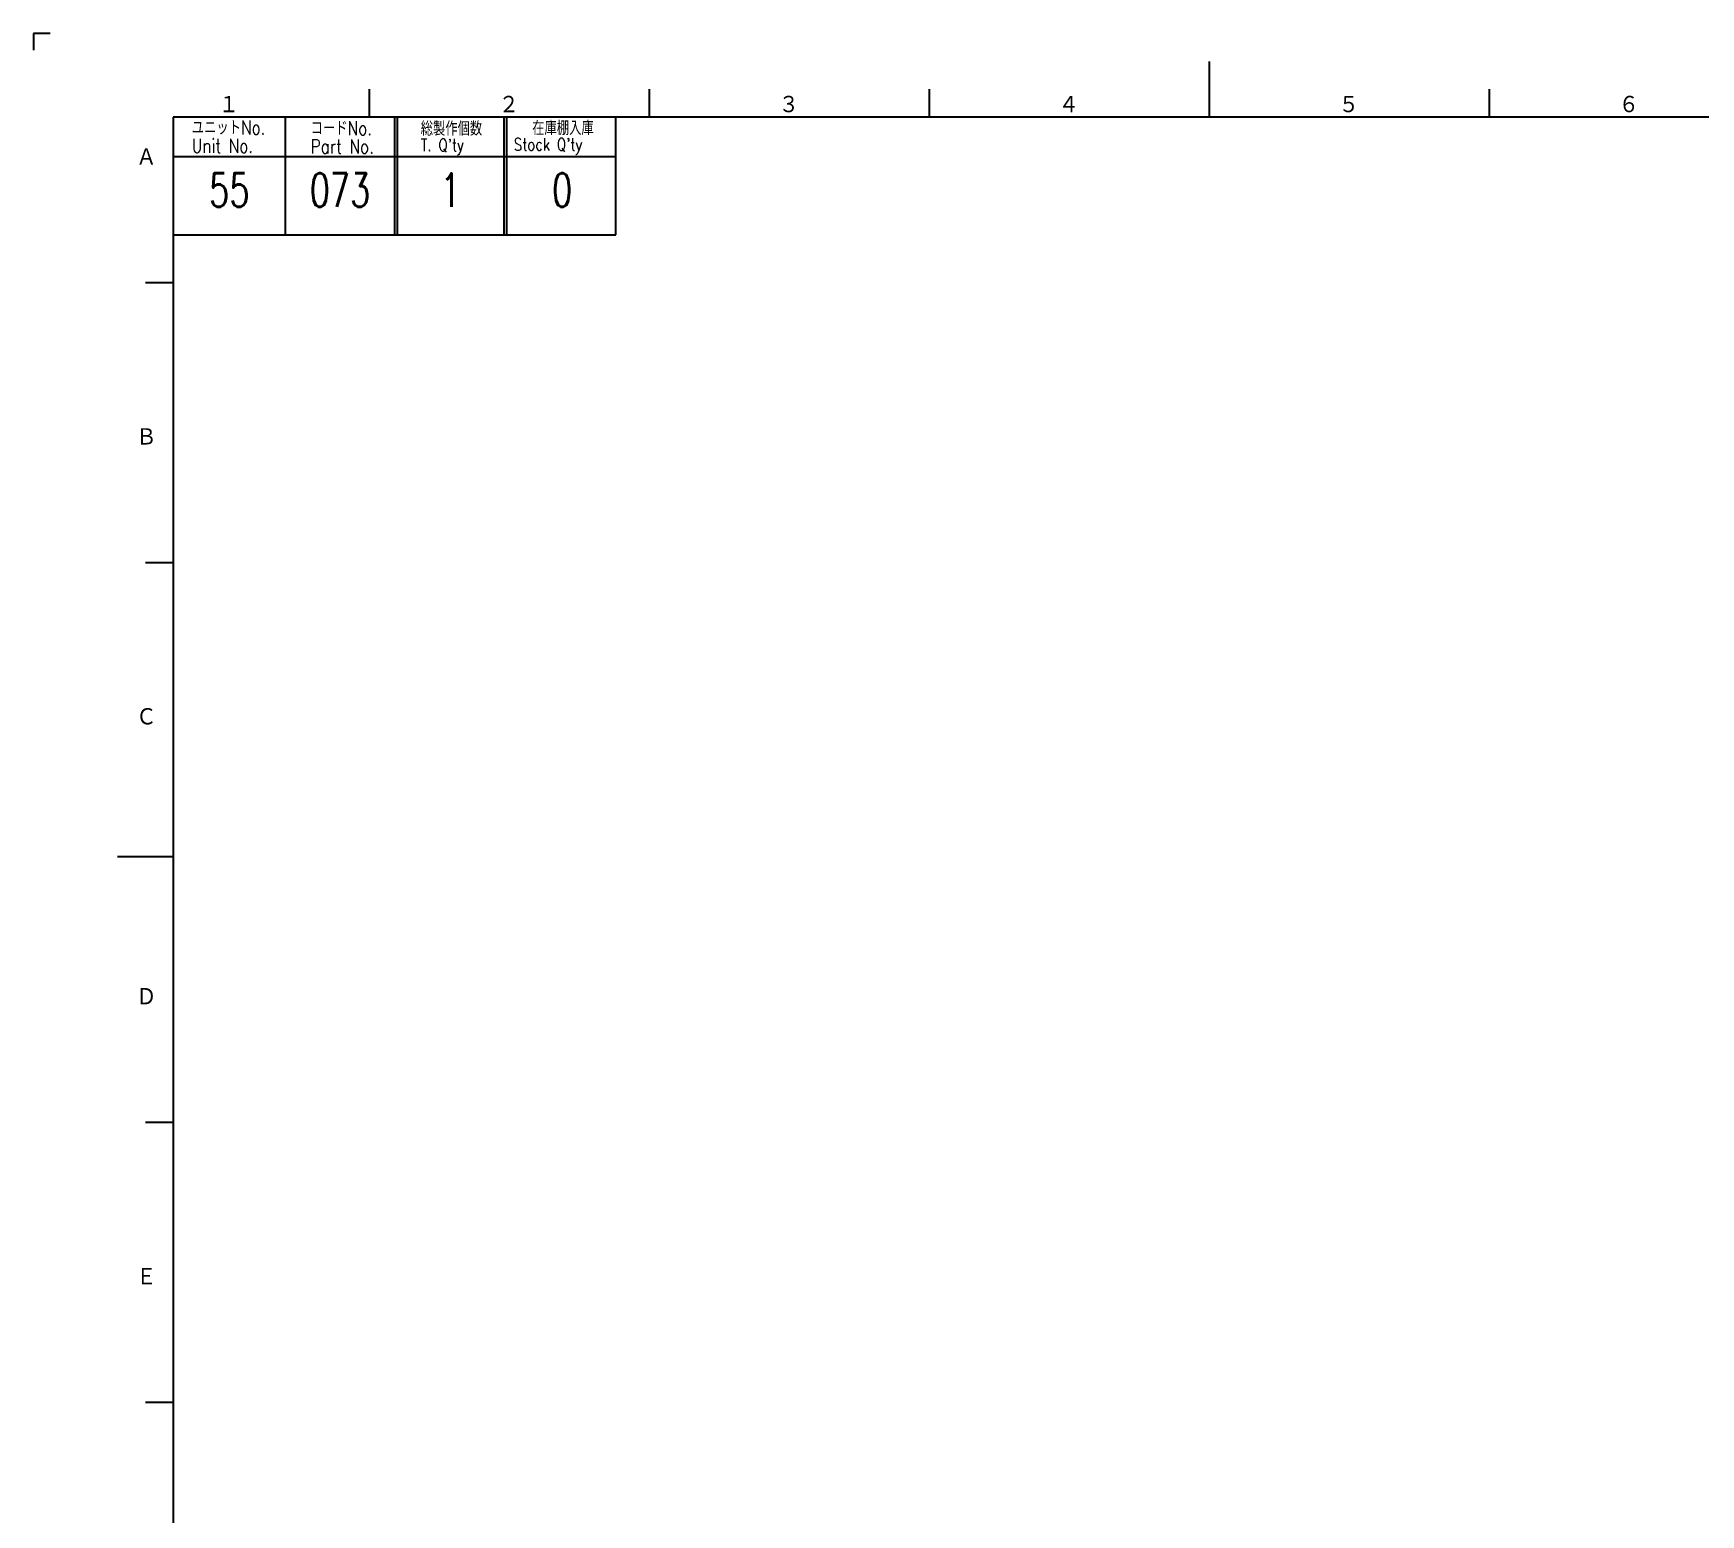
# Model space of a CAD drawing. Extents: x 0 to 2102, y 0 to 1485.
# Drawn here: x 0 to 744, y 824 to 1485 of the extents above; entities that cross this region are included whole.
import ezdxf
from ezdxf.enums import TextEntityAlignment as Align

# ---------------------------------------------------------------- set-up
doc = ezdxf.new("R2010")
doc.units = 0
doc.header["$LTSCALE"] = 2.5
doc.layers.add('2', color=5, linetype='CONTINUOUS')
doc.layers.add('RAHM2', color=1, linetype='CONTINUOUS')
doc.styles.add('DIMENSION', font='monotxt.shx', dxfattribs={"bigfont": 'bigfont.shx'})
doc.styles.get("Standard").update_dxf_attribs({"font": 'romans.shx', "width": 0.8, "bigfont": 'extfont.shx'})

# ---------------------------------------------------------------- blocks, each defined once
blk = doc.blocks.new('1A1ｸﾐｽﾞ')
at = {"layer": 'RAHM2', "color": 5, "linetype": 'Continuous'}
for p, q in [((3, 594), (0, 594)), ((0, 594), (0, 591)), ((210, 589), (210, 579)), ((60, 584), (60, 579)), ((110, 584), (110, 579)), ((160, 584), (160, 579)), ((260, 584), (260, 579)), ((826, 579), (25, 579)), ((25, 579), (25, 15)), ((104, 558), (104, 579)), ((25, 558), (64.5, 558)), ((64.5, 558), (104, 558)), ((20, 549.5), (25, 549.5)), ((20, 499.5), (25, 499.5)), ((15, 447), (25, 447)), ((20, 399.5), (25, 399.5)), ((20, 349.5), (25, 349.5))]:
    blk.add_line(p, q, dxfattribs=at)
at = {"layer": 'RAHM2', "color": 7, "linetype": 'Continuous'}
for p, q in [((45, 579), (45, 558)), ((64.5, 579), (64.5, 558)), ((65, 579), (65, 558)), ((84, 579), (84, 558)), ((84.5, 579), (84.5, 558)), ((25, 572), (64.5, 572)), ((64.5, 572), (104, 572))]:
    blk.add_line(p, q, dxfattribs=at)
at = {"layer": 'RAHM2', "color": 5, "linetype": 'Continuous'}
for s, p in [('１', (33.1, 579.6)), ('２', (83.1, 579.6)), ('３', (133.1, 579.6)), ('４', (183.1, 579.6)), ('５', (233.1, 579.6)), ('６', (283.1, 579.6)), ('Ａ', (18.36, 570.24)), ('Ｂ', (18.36, 520.24)), ('Ｃ', (18.36, 470.24)), ('Ｄ', (18.36, 420.24)), ('Ｅ', (18.36, 370.24))]:
    blk.add_text(s, height=3.31, dxfattribs=at).set_placement(p)
at = {"layer": 'RAHM2', "color": 7, "linetype": 'Continuous', "width": 0.8}
for s, height, p in [('ユニットNo.', 2.5, (28.29, 575.92)), ('コードNo.', 2.5, (49.52, 575.81)), ('総製作個数', 2.5, (69.17, 575.72)), ('在庫棚入庫', 2.5, (89.08, 575.82)), ('Unit No.', 2.5, (28.29, 572.64)), ('Part No.', 2.5, (49.52, 572.53)), ("T. Q'ty", 2.2, (69.17, 572.96)), ("Stock Q'ty", 2.2, (85.8, 573.06))]:
    blk.add_text(s, height=height, dxfattribs=at).set_placement(p)
at = {"layer": 'RAHM2', "color": 5, "linetype": 'Continuous', "width": 0.7}
for tag, p in [('HEADER3', (35, 566.01)), ('HEADER4', (54.75, 566)), ('HEADER15', (74.49, 566)), ('HEADER16', (94.43, 566))]:
    blk.add_attdef(tag, text='', height=6, dxfattribs=at).set_placement(p, align=Align.MIDDLE)
at = {"layer": 'RAHM2', "color": 7, "linetype": 'Continuous'}
blk.add_attdef('HEADER5', text='', height=2.5, dxfattribs=at).set_placement((63.69, 559.1), align=Align.BOTTOM_RIGHT)
for tag, height, width, p in [('HEADER1', 5, 0.9, (775.12, 45.15)), ('HEADER7', 5, 0.8, (590.38, 40.8)), ('GEN-TITLE-SCA', 4, 0.85, (677.79, 40.85)), ('HEADER2', 6, 0.9, (774.89, 36.68)), ('HEADER20', 3.2, 0.63, (46.91, 31.38)), ('HEADER17', 3.33, 0.8, (71.4, 31.2)), ('HEADER18', 3.5, 0.8, (92.57, 31.22)), ('HEADER11', 3.2, 0.63, (46.91, 24.38)), ('HEADER9', 3.33, 0.8, (71.4, 24.2)), ('HEADER10', 3.5, 0.8, (92.57, 24.22)), ('HEADER14', 3.31, 0.8, (542.54, 17.82))]:
    blk.add_attdef(tag, text='', height=height, dxfattribs=dict(at, width=width)).set_placement(p, align=Align.MIDDLE)
for tag, p in [('HEADER22', (648.45, 41.09)), ('HEADER21', (663.07, 41.09))]:
    blk.add_attdef(tag, text='', height=4, dxfattribs=at).set_placement(p, align=Align.MIDDLE)
at = {"layer": 'RAHM2', "color": 7, "linetype": 'Continuous', "width": 0.7}
blk.add_attdef('GEN-TITLE-DAT', text='', height=3.5, dxfattribs=at).set_placement((699.64, 39.1), align=Align.CENTER)
at = {"layer": 'RAHM2', "color": 5, "linetype": 'Continuous'}
blk.add_attdef('HEADER6', text='', height=5.8, dxfattribs=at).set_placement((623.09, 17.7), align=Align.BOTTOM_RIGHT)
at = {"layer": 'RAHM2', "color": 5, "linetype": 'Continuous', "style": 'DIMENSION', "width": 1.2}
for tag, p in [('HEADER13', (629.56, 16.75)), ('HEADER12', (663.26, 16.72)), ('GEN-TITLE-DWG', (732.79, 16.74))]:
    blk.add_attdef(tag, text='', height=7.02, dxfattribs=at).set_placement(p, align=Align.BOTTOM_LEFT)
at = {"layer": 'RAHM2', "color": 5, "linetype": 'Continuous', "style": 'DIMENSION'}
blk.add_attdef('HEADER8', text='', height=7.02, dxfattribs=at).set_placement((824.64, 16.71), align=Align.BOTTOM_RIGHT)

msp = doc.modelspace()

# ---------------------------------------------------------------- block references
at = {"layer": '2'}
ref = msp.add_blockref('1A1ｸﾐｽﾞ', (0, 0), dxfattribs=dict(at, xscale=2.5, yscale=2.5, zscale=2.5))
ref.add_attrib('HEADER3', '55', dxfattribs={"layer": 'RAHM2', "color": 5, "linetype": 'Continuous', "height": 15, "width": 0.7}).set_placement((87.5098, 1415.0174), align=Align.MIDDLE)
ref.add_attrib('HEADER4', '073', dxfattribs={"layer": 'RAHM2', "color": 5, "linetype": 'Continuous', "height": 15, "width": 0.7}).set_placement((136.8848, 1415), align=Align.MIDDLE)
ref.add_attrib('HEADER15', '1', dxfattribs={"layer": 'RAHM2', "color": 5, "linetype": 'Continuous', "height": 15, "width": 0.7}).set_placement((186.2225, 1415), align=Align.MIDDLE)
ref.add_attrib('HEADER16', '0', dxfattribs={"layer": 'RAHM2', "color": 5, "linetype": 'Continuous', "height": 15, "width": 0.7}).set_placement((236.0767, 1415), align=Align.MIDDLE)

doc.saveas('drawing.dxf')
